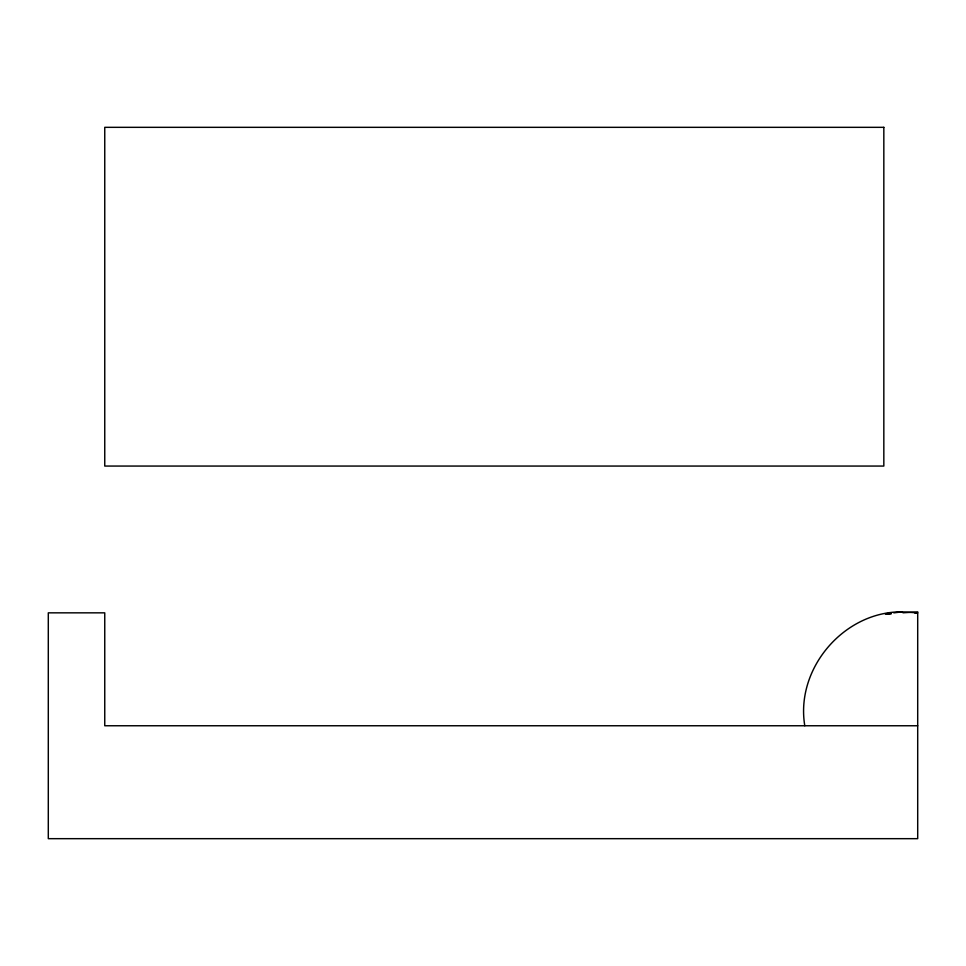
<?xml version="1.0" encoding="UTF-8"?>
<svg xmlns="http://www.w3.org/2000/svg" width="966" height="966" viewBox="0 0 966 966"><rect width="100%" height="100%" fill="white"/><g stroke="black" fill="none" stroke-linecap="round" stroke-linejoin="round"><path stroke-width="1.45" d="M890.942 613.181L885.254 613.857L891.195 613.543M893.792 612.855L902.329 611.852L917.7 612.842L914.754 612.951M902.329 611.852C844.175 611.164 795.163 668.412 804.787 725.756M902.968 612.794L917.7 611.852L917.7 838.669L48.3 838.669L48.3 612.842L104.751 612.842L104.751 725.756L917.7 725.756M886.776 613.917L891.195 613.76M883.83 127.331L104.751 127.331L104.751 466.059L883.83 466.059L883.83 127.331"/></g></svg>
